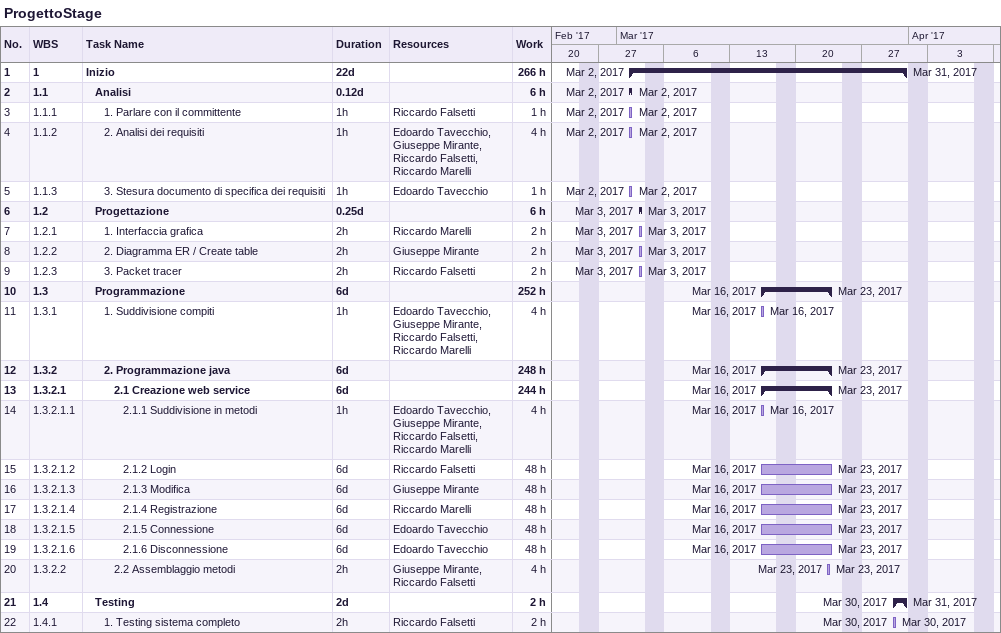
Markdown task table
ProgettoStage

| ID | WBS | Task | Duration | Start | Finish | Resources | Work (h) |
|---|---|---|---|---|---|---|---|
| 1 | 1 | **Inizio** | 22d | 2017-03-02 | 2017-03-31 |  | 266 |
| 2 | 1.1 | **Analisi** | 0.12d | 2017-03-02 | 2017-03-02 |  | 6 |
| 3 | 1.1.1 | 1. Parlare con il committente | 1h | 2017-03-02 | 2017-03-02 | Riccardo Falsetti | 1 |
| 4 | 1.1.2 | 2. Analisi dei requisiti | 1h | 2017-03-02 | 2017-03-02 | Edoardo Tavecchio, Giuseppe Mirante, Riccardo Falsetti, Riccardo Marelli | 4 |
| 5 | 1.1.3 | 3. Stesura documento di specifica dei requisiti | 1h | 2017-03-02 | 2017-03-02 | Edoardo Tavecchio | 1 |
| 6 | 1.2 | **Progettazione** | 0.25d | 2017-03-03 | 2017-03-03 |  | 6 |
| 7 | 1.2.1 | 1. Interfaccia grafica | 2h | 2017-03-03 | 2017-03-03 | Riccardo Marelli | 2 |
| 8 | 1.2.2 | 2. Diagramma ER / Create table | 2h | 2017-03-03 | 2017-03-03 | Giuseppe Mirante | 2 |
| 9 | 1.2.3 | 3. Packet tracer | 2h | 2017-03-03 | 2017-03-03 | Riccardo Falsetti | 2 |
| 10 | 1.3 | **Programmazione** | 6d | 2017-03-16 | 2017-03-23 |  | 252 |
| 11 | 1.3.1 | 1. Suddivisione compiti | 1h | 2017-03-16 | 2017-03-16 | Edoardo Tavecchio, Giuseppe Mirante, Riccardo Falsetti, Riccardo Marelli | 4 |
| 12 | 1.3.2 | **2. Programmazione java** | 6d | 2017-03-16 | 2017-03-23 |  | 248 |
| 13 | 1.3.2.1 | **2.1 Creazione web service** | 6d | 2017-03-16 | 2017-03-23 |  | 244 |
| 14 | 1.3.2.1.1 | 2.1.1 Suddivisione in metodi | 1h | 2017-03-16 | 2017-03-16 | Edoardo Tavecchio, Giuseppe Mirante, Riccardo Falsetti, Riccardo Marelli | 4 |
| 15 | 1.3.2.1.2 | 2.1.2 Login | 6d | 2017-03-16 | 2017-03-23 | Riccardo Falsetti | 48 |
| 16 | 1.3.2.1.3 | 2.1.3 Modifica | 6d | 2017-03-16 | 2017-03-23 | Giuseppe Mirante | 48 |
| 17 | 1.3.2.1.4 | 2.1.4 Registrazione | 6d | 2017-03-16 | 2017-03-23 | Riccardo Marelli | 48 |
| 18 | 1.3.2.1.5 | 2.1.5 Connessione | 6d | 2017-03-16 | 2017-03-23 | Edoardo Tavecchio | 48 |
| 19 | 1.3.2.1.6 | 2.1.6 Disconnessione | 6d | 2017-03-16 | 2017-03-23 | Edoardo Tavecchio | 48 |
| 20 | 1.3.2.2 | 2.2 Assemblaggio metodi | 2h | 2017-03-23 | 2017-03-23 | Giuseppe Mirante, Riccardo Falsetti | 4 |
| 21 | 1.4 | **Testing** | 2d | 2017-03-30 | 2017-03-31 |  | 2 |
| 22 | 1.4.1 | 1. Testing sistema completo | 2h | 2017-03-30 | 2017-03-30 | Riccardo Falsetti | 2 |
